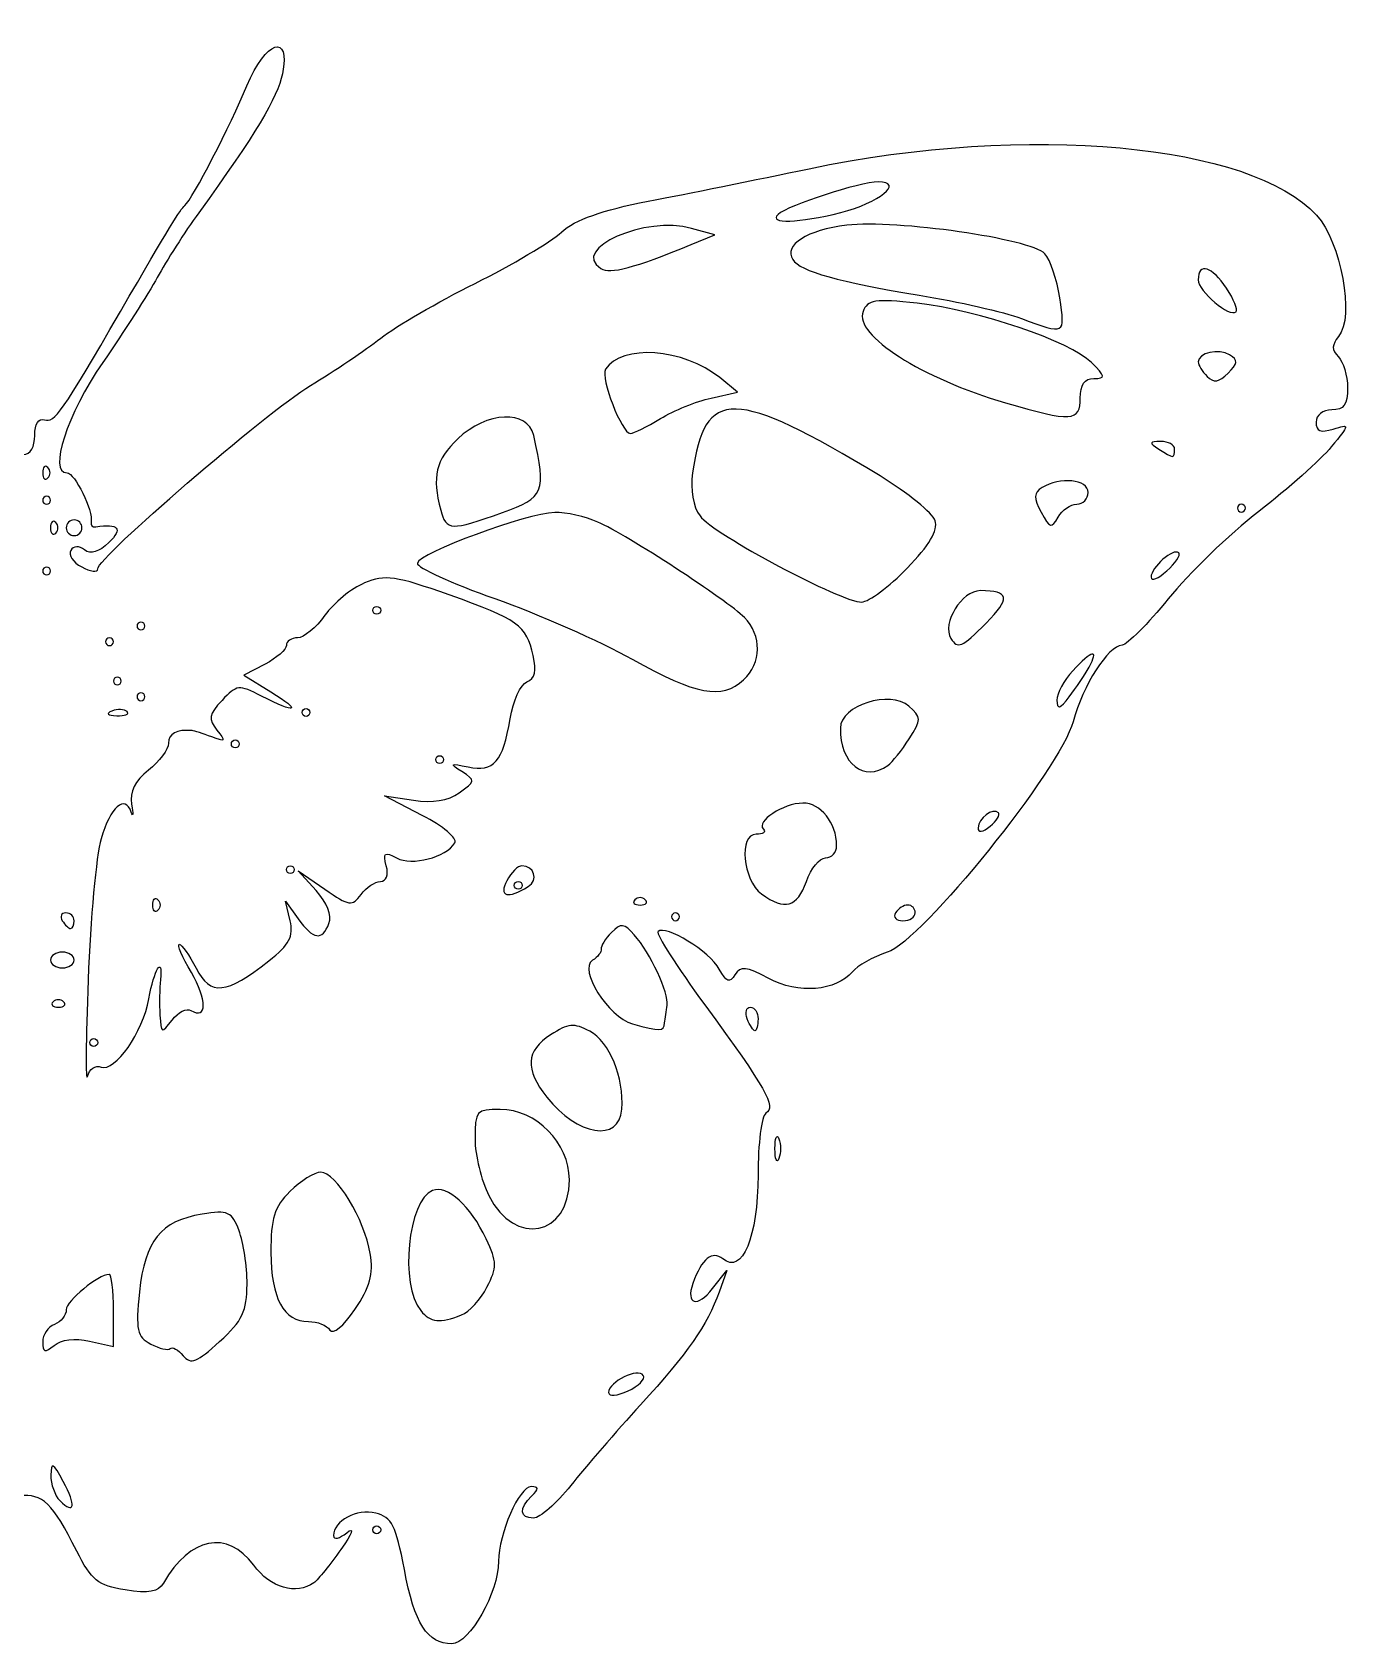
# Model space of a CAD drawing. Extents: x 0 to 11.9, y 0 to 7.4.
# Drawn here: x 5.95 to 11.89, y 0.03 to 7.26 of the extents above; entities that cross this region are included whole.
import ezdxf

# ---------------------------------------------------------------- set-up
doc = ezdxf.new("R2010")
doc.units = 0
doc.layers.add('Laag_1', color=7, linetype='CONTINUOUS')

msp = doc.modelspace()

# ---------------------------------------------------------------- linework, layer by layer
at = {"layer": 'Laag_1', "color": 7}
for points in [[(9.580813, 6.455225)], [(8.909585, 6.311051)], [(11.312439, 6.115067)], [(10.563717, 6.072071)], [(11.326213, 5.816244)], [(10.655835, 5.622279)], [(8.771413, 5.530122)], [(11.079167, 5.392974)], [(6.022687, 5.310659)], [(6.034446, 5.163668)], [(10.639948, 5.146029)], [(6.057965, 5.063714)], [(8.062918, 5.10847)], [(11.396668, 5.12839)], [(6.175557, 5.040196)], [(11.097876, 4.927414)], [(9.879111, 4.858962)], [(6.034446, 4.846168)], [(7.480835, 4.669779)], [(6.45778, 4.599227)], [(10.233632, 4.612566)], [(6.316668, 4.528668)], [(10.694939, 4.414016)], [(6.351947, 4.352277)], [(9.144928, 4.357747)], [(6.45778, 4.281724)], [(6.37767, 4.214839)], [(7.163335, 4.211168)], [(6.845835, 4.070057)], [(7.763057, 3.999501)], [(9.792359, 3.973583)], [(10.288618, 3.761118)], [(7.092779, 3.505613)], [(8.115835, 3.435057)], [(8.178146, 3.429667)], [(9.426399, 3.452696)], [(6.493058, 3.346863)], [(8.703798, 3.370381)], [(6.14028, 3.276307)], [(8.856668, 3.293946)], [(9.915001, 3.311585)], [(6.14028, 3.099918)], [(6.093243, 2.91177)], [(9.161411, 2.835332)], [(8.790522, 2.817697)], [(6.210835, 2.729502)], [(6.261959, 2.619473)], [(8.598513, 2.430113)], [(9.285571, 2.253249)], [(8.362779, 2.11338)], [(7.46915, 1.782421)], [(6.91639, 1.644918)], [(7.878609, 1.506854)], [(6.20939, 1.389264)], [(8.694671, 1.23545)], [(6.091536, 0.759647)], [(7.480835, 0.542277)]]:
    msp.add_lwpolyline(points, close=True, dxfattribs=at)
for points in [[(8.909585, 6.311051), (9.015418, 6.35436), (8.91155, 6.383977)], [(8.999142, 5.622578), (9.118098, 5.648706), (9.037477, 5.713989)], [(6.997208, 4.42793), (6.901636, 4.377854), (7.023666, 4.303462)], [(7.702588, 3.749137), (7.533752, 3.836552), (7.663012, 3.816889)], [(7.226069, 3.411528), (7.145697, 3.500502), (7.265305, 3.417751)], [(7.10959, 3.276307), (7.088846, 3.364501), (7.14573, 3.285126)], [(9.005845, 1.625481), (9.069516, 1.706445), (9.03461, 1.609649)], [(6.20939, 1.389264), (6.316668, 1.365701), (6.316668, 1.527254)]]:
    msp.add_lwpolyline(points, dxfattribs=at)
for points in [[(6.915692, 7.024569), (6.998493, 7.226372), (7.113262, 7.264532), (7.074845, 7.077486)], [(6.63697, 6.486583), (6.671485, 6.516379), (6.843069, 6.847571), (6.915692, 7.024569)], [(7.074845, 7.077486), (7.052551, 6.96894), (6.956584, 6.809565), (6.699428, 6.454017)], [(9.438759, 6.651981), (10.419078, 6.8567), (11.422661, 6.764788), (11.7162, 6.443404)], [(8.715851, 6.505866), (8.880617, 6.537607), (9.205926, 6.603358), (9.438759, 6.651981)], [(9.749216, 6.592415), (9.66534, 6.592415), (9.345595, 6.488775), (9.299404, 6.446615)], [(9.580813, 6.455223), (9.753503, 6.498707), (9.86853, 6.592415), (9.749216, 6.592415)], [(6.348026, 6.010333), (6.572535, 6.397546), (6.615099, 6.467701), (6.63697, 6.486583)], [(6.699428, 6.454017), (6.637357, 6.368196), (6.553626, 6.237609), (6.51336, 6.163824)], [(8.327796, 6.367218), (8.388507, 6.422753), (8.510297, 6.466267), (8.715851, 6.505866)], [(8.91155, 6.383977), (8.706143, 6.442546), (8.363232, 6.291294), (8.504078, 6.204247)], [(9.299404, 6.446615), (9.252389, 6.403704), (9.393332, 6.408015), (9.580813, 6.455225)], [(11.7162, 6.443404), (11.826381, 6.322772), (11.887634, 5.985983), (11.815255, 5.898771)], [(7.939454, 6.136745), (8.104377, 6.21899), (8.279131, 6.322703), (8.327796, 6.367218)], [(9.60879, 6.397792), (9.428535, 6.376584), (9.324351, 6.310582), (9.36565, 6.243759)], [(10.4961, 6.270303), (10.433363, 6.337313), (9.830711, 6.423902), (9.60879, 6.397792)], [(8.504078, 6.204247), (8.546743, 6.177878), (8.65172, 6.205527), (8.909585, 6.311051)], [(9.36565, 6.243759), (9.39727, 6.192598), (9.578239, 6.141609), (9.93264, 6.084008)], [(10.563717, 6.072071), (10.5514, 6.154533), (10.520972, 6.243737), (10.4961, 6.270303)], [(11.312439, 6.115067), (11.247883, 6.213591), (11.185001, 6.232529), (11.185001, 6.153446)], [(6.51336, 6.163824), (6.473094, 6.090039), (6.36318, 5.918347), (6.269107, 5.782286)], [(11.185001, 6.153446), (11.185001, 6.10127), (11.326902, 5.981726), (11.355221, 6.010045)], [(7.51612, 5.89119), (7.58403, 5.944), (7.77453, 6.054499), (7.939454, 6.136745)], [(9.93264, 6.084008), (10.107265, 6.055626), (10.31364, 6.008714), (10.391251, 5.979758)], [(11.355221, 6.010045), (11.363871, 6.018695), (11.344619, 6.065955), (11.312439, 6.115067)], [(6.007996, 5.524976), (6.052318, 5.509912), (6.084572, 5.55595), (6.348026, 6.010333)], [(9.680804, 6.010308), (9.640363, 5.904921), (9.944328, 5.710375), (10.320696, 5.600759)], [(9.924435, 6.047778), (9.733676, 6.068989), (9.701418, 6.064027), (9.680804, 6.010308)], [(10.705551, 5.782269), (10.610455, 5.877366), (10.198887, 6.017262), (9.924435, 6.047778)], [(10.391251, 5.979758), (10.58928, 5.905876), (10.588597, 5.905511), (10.563717, 6.072071)], [(7.201061, 5.678668), (7.306434, 5.742745), (7.448211, 5.838381), (7.51612, 5.89119)], [(9.037477, 5.713989), (8.875133, 5.845447), (8.595842, 5.865993), (8.52519, 5.751675)], [(11.815255, 5.898771), (11.783712, 5.860764), (11.783517, 5.838687), (11.814455, 5.807755)], [(11.326214, 5.816244), (11.277052, 5.846628), (11.185001, 5.825814), (11.185001, 5.78431)], [(11.318983, 5.733582), (11.362756, 5.777355), (11.364109, 5.792824), (11.326213, 5.816244)], [(11.814455, 5.807755), (11.836915, 5.785294), (11.855292, 5.722467), (11.855292, 5.668139)], [(6.269107, 5.782286), (6.108536, 5.550048), (6.023278, 5.287139), (6.108536, 5.287139)], [(8.52519, 5.751675), (8.50118, 5.712825), (8.597686, 5.463463), (8.636655, 5.463661)], [(10.716591, 5.710474), (10.770464, 5.710474), (10.769214, 5.718604), (10.705551, 5.782269)], [(11.185001, 5.78431), (11.185001, 5.770864), (11.203031, 5.741833), (11.225067, 5.719797)], [(11.225067, 5.719797), (11.254969, 5.689895), (11.278793, 5.693392), (11.318983, 5.733582)], [(6.246121, 4.855755), (6.246121, 4.906817), (6.99974, 5.556244), (7.201061, 5.678668)], [(9.757043, 5.272684), (9.103249, 5.669349), (8.968404, 5.671522), (8.9159, 5.286239)], [(10.655835, 5.622279), (10.655835, 5.682213), (10.675303, 5.710474), (10.716591, 5.710474)], [(11.855292, 5.668139), (11.855292, 5.59288), (11.838493, 5.569362), (11.784737, 5.569362)], [(8.202764, 5.45471), (8.176693, 5.571505), (7.991245, 5.563113), (7.862001, 5.43929)], [(8.771413, 5.530122), (8.831238, 5.566603), (8.933716, 5.608208), (8.999142, 5.622578)], [(10.320696, 5.600759), (10.617165, 5.514413), (10.655835, 5.516896), (10.655835, 5.622279)], [(5.963899, 5.454708), (5.963899, 5.507386), (5.980749, 5.534236), (6.007996, 5.524976)], [(8.636655, 5.463661), (8.650947, 5.463735), (8.711588, 5.493641), (8.771413, 5.530122)], [(11.784737, 5.569362), (11.744191, 5.569362), (11.714181, 5.545843), (11.714181, 5.514068)], [(11.714181, 5.514068), (11.714181, 5.473314), (11.734395, 5.465189), (11.791048, 5.48317)], [(11.791048, 5.48317), (11.866474, 5.50711), (11.866309, 5.505613), (11.782228, 5.403254)], [(5.912888, 5.369453), (5.943312, 5.369453), (5.963899, 5.40386), (5.963899, 5.454708)], [(7.862001, 5.43929), (7.76321, 5.344643), (7.745149, 5.269364), (7.785292, 5.119571)], [(8.062918, 5.10847), (8.250063, 5.175105), (8.259797, 5.199203), (8.202764, 5.45471)], [(11.017432, 5.427711), (10.964672, 5.427211), (10.96339, 5.422201), (11.008612, 5.392974)], [(11.079168, 5.392974), (11.079168, 5.412376), (11.051387, 5.428008), (11.017432, 5.427711)], [(11.008612, 5.392974), (11.075188, 5.349948), (11.079167, 5.349948), (11.079167, 5.392974)], [(11.782228, 5.403254), (11.735101, 5.345883), (11.588575, 5.215314), (11.456615, 5.113102)], [(6.022687, 5.310659), (6.009752, 5.323594), (5.999168, 5.313009), (5.999168, 5.28714)], [(5.999168, 5.28714), (5.999168, 5.26127), (6.009752, 5.250687), (6.022687, 5.263622)], [(6.022687, 5.263622), (6.035622, 5.276557), (6.035622, 5.297724), (6.022687, 5.310659)], [(6.108536, 5.287139), (6.142596, 5.287139), (6.22694, 5.114955), (6.21654, 5.066653)], [(8.9159, 5.286239), (8.905476, 5.209743), (8.91828, 5.135424), (8.949177, 5.093178)], [(10.004389, 5.071713), (9.993384, 5.106386), (9.882079, 5.196823), (9.757043, 5.272684)], [(10.484623, 5.220531), (10.44611, 5.196126), (10.445229, 5.174686), (10.480063, 5.109597)], [(10.691113, 5.198946), (10.691113, 5.256969), (10.563223, 5.270337), (10.484623, 5.220531)], [(6.016807, 5.181307), (6.007107, 5.181307), (5.999168, 5.173367), (5.999168, 5.163668)], [(5.999168, 5.163668), (5.999168, 5.153968), (6.007108, 5.146029), (6.016807, 5.146029)], [(6.034446, 5.163668), (6.034446, 5.173368), (6.026506, 5.181307), (6.016807, 5.181307)], [(6.016807, 5.146029), (6.026507, 5.146029), (6.034446, 5.153969), (6.034446, 5.163668)], [(10.556014, 5.087472), (10.574037, 5.119678), (10.611808, 5.146029), (10.639948, 5.146029)], [(10.639949, 5.146029), (10.668089, 5.146029), (10.691113, 5.169842), (10.691113, 5.198946)], [(11.379029, 5.146029), (11.369329, 5.146029), (11.36139, 5.138089), (11.36139, 5.12839)], [(11.396668, 5.12839), (11.396668, 5.13809), (11.388728, 5.146029), (11.379029, 5.146029)], [(6.057965, 5.063714), (6.04503, 5.076649), (6.034446, 5.066064), (6.034446, 5.040196)], [(6.057965, 5.016677), (6.0709, 5.029613), (6.0709, 5.050779), (6.057965, 5.063714)], [(6.14028, 5.075474), (6.120877, 5.075474), (6.105002, 5.059599), (6.105002, 5.040196)], [(6.175557, 5.040196), (6.175557, 5.059599), (6.159682, 5.075474), (6.14028, 5.075474)], [(6.21654, 5.066653), (6.21341, 5.052101), (6.22275, 5.042074), (6.237302, 5.044372)], [(8.296989, 5.108539), (8.17308, 5.105589), (7.686033, 4.926157), (7.680575, 4.881446)], [(7.785292, 5.119571), (7.810277, 5.02634), (7.830038, 5.02555), (8.062918, 5.10847)], [(8.491017, 5.065983), (8.435431, 5.090606), (8.348119, 5.109756), (8.296989, 5.108539)], [(9.148862, 4.637125), (9.070416, 4.715571), (8.621703, 5.008094), (8.491017, 5.065983)], [(8.949177, 5.093178), (9.008503, 5.012046), (9.588633, 4.702883), (9.674481, 4.706649)], [(9.879111, 4.858962), (9.9778, 4.960655), (10.017981, 5.02889), (10.004389, 5.071713)], [(10.480063, 5.109597), (10.518381, 5.037998), (10.526933, 5.035507), (10.556014, 5.087472)], [(11.456615, 5.113102), (11.324655, 5.01089), (11.142092, 4.834708), (11.05092, 4.721588)], [(11.36139, 5.12839), (11.36139, 5.11869), (11.36933, 5.110751), (11.379029, 5.110751)], [(11.379029, 5.110751), (11.388729, 5.110751), (11.396668, 5.118691), (11.396668, 5.12839)], [(6.034446, 5.040196), (6.034446, 5.014326), (6.04503, 5.003742), (6.057965, 5.016677)], [(6.105002, 5.040196), (6.105002, 5.020793), (6.120877, 5.004918), (6.14028, 5.004918)], [(6.14028, 5.004918), (6.159682, 5.004918), (6.175557, 5.020793), (6.175557, 5.040196)], [(6.237302, 5.044372), (6.340558, 5.060675), (6.360712, 5.036702), (6.296391, 4.974089)], [(6.124802, 4.937844), (6.112829, 4.918473), (6.135229, 4.885394), (6.174577, 4.864335)], [(6.187526, 4.940524), (6.162208, 4.96064), (6.138258, 4.959616), (6.124802, 4.937844)], [(6.296391, 4.974089), (6.252107, 4.930981), (6.214234, 4.919304), (6.187526, 4.940524)], [(11.097876, 4.927414), (11.074171, 4.951118), (10.973335, 4.86313), (10.973335, 4.818742)], [(11.044107, 4.846364), (11.083031, 4.88159), (11.107227, 4.918063), (11.097876, 4.927414)], [(6.016807, 4.863807), (6.007107, 4.863807), (5.999168, 4.855867), (5.999168, 4.846168)], [(6.034446, 4.846168), (6.034446, 4.855868), (6.026506, 4.863807), (6.016807, 4.863807)], [(6.174577, 4.864335), (6.213927, 4.843276), (6.246121, 4.839415), (6.246121, 4.855755)], [(7.680575, 4.881446), (7.678205, 4.862044), (7.834702, 4.790312), (8.028341, 4.722043)], [(9.674481, 4.706649), (9.707119, 4.708079), (9.799202, 4.776621), (9.879111, 4.858962)], [(5.999168, 4.846168), (5.999168, 4.836468), (6.007108, 4.828529), (6.016807, 4.828529)], [(6.016807, 4.828529), (6.026507, 4.828529), (6.034446, 4.836469), (6.034446, 4.846168)], [(7.443743, 4.7925), (7.385526, 4.768386), (7.305475, 4.703127), (7.265851, 4.647481)], [(7.823894, 4.738716), (7.583353, 4.824328), (7.536564, 4.830947), (7.443743, 4.7925)], [(10.973335, 4.818742), (10.973335, 4.798708), (11.005182, 4.811142), (11.044107, 4.846364)], [(8.200517, 4.466157), (8.168404, 4.603376), (8.133803, 4.628417), (7.823894, 4.738716)], [(8.028341, 4.722043), (8.221982, 4.653775), (8.499477, 4.531479), (8.644997, 4.450276)], [(10.20811, 4.757974), (10.123503, 4.757974), (10.033259, 4.611825), (10.075581, 4.543346)], [(10.233632, 4.612566), (10.34367, 4.722603), (10.337461, 4.757974), (10.20811, 4.757974)], [(11.05092, 4.721588), (10.959749, 4.608467), (10.866391, 4.514815), (10.843458, 4.513471)], [(7.265851, 4.647481), (7.226228, 4.591835), (7.171077, 4.546307), (7.143295, 4.546307)], [(7.480835, 4.669779), (7.480835, 4.679479), (7.488775, 4.687418), (7.498474, 4.687418)], [(7.498474, 4.65214), (7.488774, 4.65214), (7.480835, 4.66008), (7.480835, 4.669779)], [(7.498474, 4.687418), (7.508174, 4.687418), (7.516112, 4.679478), (7.516112, 4.669779)], [(7.516112, 4.669779), (7.516112, 4.660079), (7.508172, 4.65214), (7.498474, 4.65214)], [(9.144932, 4.357747), (9.226061, 4.431168), (9.227848, 4.558143), (9.148862, 4.637125)], [(6.440141, 4.616866), (6.430441, 4.616866), (6.422502, 4.608926), (6.422502, 4.599227)], [(6.422502, 4.599227), (6.422502, 4.589527), (6.430442, 4.581588), (6.440141, 4.581588)], [(6.45778, 4.599227), (6.45778, 4.608927), (6.44984, 4.616866), (6.440141, 4.616866)], [(6.440141, 4.581588), (6.449841, 4.581588), (6.45778, 4.589528), (6.45778, 4.599227)], [(10.075581, 4.543346), (10.105741, 4.494547), (10.123306, 4.50224), (10.233632, 4.612566)], [(6.29903, 4.546307), (6.28933, 4.546307), (6.281391, 4.538367), (6.281391, 4.528668)], [(6.281391, 4.528668), (6.281391, 4.518968), (6.289331, 4.511029), (6.29903, 4.511029)], [(6.316668, 4.528668), (6.316668, 4.538368), (6.308728, 4.546307), (6.29903, 4.546307)], [(6.29903, 4.511029), (6.30873, 4.511029), (6.316668, 4.518969), (6.316668, 4.528668)], [(7.09278, 4.512156), (7.09278, 4.493373), (7.049773, 4.455471), (6.997208, 4.42793)], [(7.143295, 4.546307), (7.115512, 4.546307), (7.09278, 4.530939), (7.09278, 4.512156)], [(10.694939, 4.414016), (10.741363, 4.498476), (10.708554, 4.491523), (10.621931, 4.398544)], [(10.843458, 4.513471), (10.780228, 4.509771), (10.667942, 4.334175), (10.623673, 4.169775)], [(8.172253, 4.348741), (8.208302, 4.362574), (8.216646, 4.397237), (8.200517, 4.466157)], [(8.644997, 4.450276), (8.933693, 4.289179), (9.04616, 4.268363), (9.144928, 4.357747)], [(10.606625, 4.281724), (10.636534, 4.32053), (10.676275, 4.380061), (10.694939, 4.414016)], [(6.334308, 4.369916), (6.324608, 4.369916), (6.316668, 4.361976), (6.316668, 4.352277)], [(6.316668, 4.352277), (6.316668, 4.342577), (6.324608, 4.334639), (6.334308, 4.334639)], [(6.351947, 4.352277), (6.351947, 4.361977), (6.344007, 4.369916), (6.334308, 4.369916)], [(6.334308, 4.334639), (6.344008, 4.334639), (6.351947, 4.342579), (6.351947, 4.352277)], [(8.096842, 4.181946), (8.110186, 4.262888), (8.144121, 4.337945), (8.172253, 4.348741)], [(10.621931, 4.398544), (10.58237, 4.35608), (10.550506, 4.296549), (10.551123, 4.266253)], [(6.440141, 4.299363), (6.430441, 4.299363), (6.422502, 4.291423), (6.422502, 4.281724)], [(6.422502, 4.281724), (6.422502, 4.272024), (6.430442, 4.264085), (6.440141, 4.264085)], [(6.45778, 4.281724), (6.45778, 4.291424), (6.44984, 4.299363), (6.440141, 4.299363)], [(6.440141, 4.264085), (6.449841, 4.264085), (6.45778, 4.272025), (6.45778, 4.281724)], [(6.981582, 4.284498), (6.879654, 4.337207), (6.870147, 4.336173), (6.804013, 4.265187)], [(7.023666, 4.303462), (7.166368, 4.216469), (7.137923, 4.203651), (6.981582, 4.284498)], [(9.88682, 4.238995), (9.802491, 4.313845), (9.580359, 4.242845), (9.579014, 4.140612)], [(10.551123, 4.266253), (10.552023, 4.222712), (10.563641, 4.225954), (10.606625, 4.281724)], [(6.310054, 4.217624), (6.281912, 4.206362), (6.290271, 4.198003), (6.331368, 4.19631)], [(6.37767, 4.214844), (6.365947, 4.226566), (6.33552, 4.227819), (6.310054, 4.217624)], [(6.331368, 4.19631), (6.368557, 4.19478), (6.389393, 4.20312), (6.37767, 4.214839)], [(6.804013, 4.265187), (6.744649, 4.201467), (6.741212, 4.181484), (6.781168, 4.132335)], [(7.163335, 4.211168), (7.163335, 4.220868), (7.171275, 4.228807), (7.180974, 4.228807)], [(7.180974, 4.193529), (7.171274, 4.193529), (7.163335, 4.201469), (7.163335, 4.211168)], [(7.180974, 4.228807), (7.190674, 4.228807), (7.198612, 4.220867), (7.198612, 4.211168)], [(7.198612, 4.211168), (7.198612, 4.201468), (7.190672, 4.193529), (7.180974, 4.193529)], [(9.88762, 4.092621), (9.943086, 4.179893), (9.943035, 4.189085), (9.88682, 4.238995)], [(6.669448, 4.129765), (6.60071, 4.135855), (6.563614, 4.115828), (6.563614, 4.072617)], [(6.757641, 4.101343), (6.718837, 4.116115), (6.679149, 4.128905), (6.669448, 4.129765)], [(6.781168, 4.132335), (6.822479, 4.081519), (6.819618, 4.077751), (6.757641, 4.101343)], [(7.908952, 3.966791), (8.02372, 3.942691), (8.065237, 3.990232), (8.096842, 4.181946)], [(9.579014, 4.140612), (9.576924, 3.981619), (9.685343, 3.896735), (9.792359, 3.973583)], [(10.623673, 4.169775), (10.566439, 3.957223), (9.944922, 3.185815), (9.789606, 3.134556)], [(6.563614, 4.072617), (6.563614, 4.044922), (6.523321, 3.990567), (6.474074, 3.951829)], [(6.845835, 4.070057), (6.845835, 4.079757), (6.853775, 4.087696), (6.863473, 4.087696)], [(6.863473, 4.052418), (6.853773, 4.052418), (6.845835, 4.060358), (6.845835, 4.070057)], [(6.863473, 4.087696), (6.873173, 4.087696), (6.881112, 4.079756), (6.881112, 4.070057)], [(6.881112, 4.070057), (6.881112, 4.060357), (6.873172, 4.052418), (6.863473, 4.052418)], [(9.792344, 3.973583), (9.812195, 3.987838), (9.855069, 4.041405), (9.88762, 4.092621)], [(7.763057, 3.999501), (7.763057, 4.009201), (7.770997, 4.01714), (7.780696, 4.01714)], [(7.780696, 3.981863), (7.770996, 3.981863), (7.763057, 3.989803), (7.763057, 3.999501)], [(7.780696, 4.01714), (7.790396, 4.01714), (7.798335, 4.0092), (7.798335, 3.999501)], [(7.798335, 3.999501), (7.798335, 3.989801), (7.790395, 3.981863), (7.780696, 3.981863)], [(7.880683, 3.945395), (7.824147, 3.981148), (7.827717, 3.98385), (7.908952, 3.966791)], [(6.474074, 3.951829), (6.412427, 3.903337), (6.388846, 3.855834), (6.398375, 3.799338)], [(7.868832, 3.85085), (7.941897, 3.902027), (7.942438, 3.906342), (7.880683, 3.945395)], [(6.396755, 3.763329), (6.369211, 3.845384), (6.301564, 3.785925), (6.261042, 3.644042)], [(7.663012, 3.816889), (7.74896, 3.803815), (7.817926, 3.815199), (7.868832, 3.85085)], [(6.398375, 3.799338), (6.405985, 3.754206), (6.405255, 3.738001), (6.396755, 3.763329)], [(9.411052, 3.804352), (9.322039, 3.803072), (9.198921, 3.721925), (9.233513, 3.687333)], [(9.562224, 3.613765), (9.562224, 3.714691), (9.490204, 3.805488), (9.411052, 3.804352)], [(10.288618, 3.761117), (10.264153, 3.785582), (10.197224, 3.735874), (10.197224, 3.693239)], [(7.849092, 3.625589), (7.861375, 3.645463), (7.795448, 3.70106), (7.702588, 3.749137)], [(10.197224, 3.693239), (10.197224, 3.669846), (10.217465, 3.672523), (10.250993, 3.700349)], [(10.250993, 3.700349), (10.280566, 3.724892), (10.297497, 3.752238), (10.288618, 3.761118)], [(6.261042, 3.644042), (6.239297, 3.567906), (6.213275, 3.283363), (6.203214, 3.011724)], [(7.587822, 3.557912), (7.656723, 3.521037), (7.808825, 3.560442), (7.849092, 3.625589)], [(9.201815, 3.664363), (9.122095, 3.664363), (9.140507, 3.458723), (9.225812, 3.396348)], [(9.233513, 3.687333), (9.246146, 3.674699), (9.231883, 3.664363), (9.201815, 3.664363)], [(7.54133, 3.522639), (7.525968, 3.581384), (7.53341, 3.587032), (7.587822, 3.557912)], [(9.426399, 3.452696), (9.44669, 3.510904), (9.485552, 3.558529), (9.512758, 3.558529)], [(9.512758, 3.558529), (9.539964, 3.558529), (9.562224, 3.583385), (9.562224, 3.613765)], [(7.092779, 3.505613), (7.092779, 3.515313), (7.100719, 3.523251), (7.110418, 3.523251)], [(7.110418, 3.487974), (7.100718, 3.487974), (7.092779, 3.495914), (7.092779, 3.505613)], [(7.110418, 3.523251), (7.120118, 3.523251), (7.128057, 3.515311), (7.128057, 3.505613)], [(7.128057, 3.505613), (7.128057, 3.495913), (7.120117, 3.487974), (7.110418, 3.487974)], [(7.515297, 3.452696), (7.542123, 3.452696), (7.552399, 3.480308), (7.54133, 3.522639)], [(8.150272, 3.523251), (8.132697, 3.523251), (8.102093, 3.492937), (8.082264, 3.455886)], [(8.178146, 3.429667), (8.224792, 3.458804), (8.205595, 3.523251), (8.150272, 3.523251)], [(7.284031, 3.264152), (7.297729, 3.299849), (7.275191, 3.357143), (7.226069, 3.411528)], [(7.265305, 3.417751), (7.375277, 3.341668), (7.388381, 3.339742), (7.427944, 3.393848)], [(7.427944, 3.393848), (7.451611, 3.426214), (7.49092, 3.452696), (7.515297, 3.452696)], [(8.082264, 3.455886), (8.044145, 3.38466), (8.087234, 3.372878), (8.178146, 3.429667)], [(8.115835, 3.435057), (8.115835, 3.444757), (8.123775, 3.452696), (8.133474, 3.452696)], [(8.133474, 3.417418), (8.123774, 3.417418), (8.115835, 3.425358), (8.115835, 3.435057)], [(8.133474, 3.452696), (8.143174, 3.452696), (8.151112, 3.444756), (8.151112, 3.435057)], [(8.151112, 3.435057), (8.151112, 3.425357), (8.143172, 3.417418), (8.133474, 3.417418)], [(9.225812, 3.396348), (9.329306, 3.320671), (9.385918, 3.336574), (9.426399, 3.452696)], [(6.493058, 3.346863), (6.493058, 3.372733), (6.503641, 3.383316), (6.516576, 3.370381)], [(6.516576, 3.323344), (6.503641, 3.310409), (6.493058, 3.320994), (6.493058, 3.346863)], [(6.516576, 3.370381), (6.529511, 3.357446), (6.529511, 3.336279), (6.516576, 3.323344)], [(8.656761, 3.370381), (8.643826, 3.357446), (8.654411, 3.346863), (8.680279, 3.346863)], [(8.703798, 3.370381), (8.690862, 3.383316), (8.669696, 3.383316), (8.656761, 3.370381)], [(8.680279, 3.346863), (8.706149, 3.346863), (8.716733, 3.357446), (8.703798, 3.370381)], [(9.881806, 3.346863), (9.863548, 3.346863), (9.838799, 3.330988), (9.826807, 3.311585)], [(9.915001, 3.311585), (9.915001, 3.330988), (9.900063, 3.346863), (9.881806, 3.346863)], [(6.10292, 3.311585), (6.082372, 3.311585), (6.075371, 3.29571), (6.087363, 3.276307)], [(6.087363, 3.276307), (6.099355, 3.256904), (6.116167, 3.241029), (6.124723, 3.241029)], [(6.14028, 3.276307), (6.14028, 3.29571), (6.123468, 3.311585), (6.10292, 3.311585)], [(6.124723, 3.241029), (6.133283, 3.241029), (6.14028, 3.256904), (6.14028, 3.276307)], [(7.013801, 3.096039), (7.107101, 3.169756), (7.126199, 3.205696), (7.10959, 3.276307)], [(7.14573, 3.285126), (7.213333, 3.190795), (7.253541, 3.184697), (7.284031, 3.264152)], [(8.654319, 3.213024), (8.608761, 3.265026), (8.594774, 3.266397), (8.55148, 3.223103)], [(9.035816, 3.059508), (8.994197, 3.137275), (8.793514, 3.260176), (8.761092, 3.227754)], [(8.839029, 3.311585), (8.829329, 3.311585), (8.82139, 3.303645), (8.82139, 3.293946)], [(8.82139, 3.293946), (8.82139, 3.284246), (8.82933, 3.276307), (8.839029, 3.276307)], [(8.856668, 3.293946), (8.856668, 3.303646), (8.848728, 3.311585), (8.839029, 3.311585)], [(8.839029, 3.276307), (8.848729, 3.276307), (8.856668, 3.284247), (8.856668, 3.293946)], [(9.826807, 3.311585), (9.814815, 3.292182), (9.829757, 3.276307), (9.860003, 3.276307)], [(9.860003, 3.276307), (9.890252, 3.276307), (9.915001, 3.292182), (9.915001, 3.311585)], [(8.55148, 3.223103), (8.52392, 3.195543), (8.503293, 3.162295), (8.505644, 3.14922)], [(8.80162, 2.897071), (8.80983, 2.951194), (8.725797, 3.131434), (8.654319, 3.213024)], [(8.761092, 3.227754), (8.75093, 3.217592), (8.845054, 3.069577), (8.970257, 2.898833)], [(6.087363, 3.135196), (6.058259, 3.135196), (6.034446, 3.119321), (6.034446, 3.099918)], [(6.14028, 3.099918), (6.14028, 3.119321), (6.116467, 3.135196), (6.087363, 3.135196)], [(6.475829, 2.925855), (6.498887, 3.056741), (6.539707, 3.124284), (6.527723, 3.011724)], [(6.66637, 3.044293), (6.625425, 3.113692), (6.601021, 3.170474), (6.61214, 3.170474)], [(6.61214, 3.170474), (6.62326, 3.170474), (6.657404, 3.122041), (6.688015, 3.062845)], [(8.505644, 3.14922), (8.507994, 3.136144), (8.490311, 3.113328), (8.466348, 3.098519)], [(9.789606, 3.134556), (9.725865, 3.11352), (9.655472, 3.074328), (9.633176, 3.047464)], [(6.034446, 3.099918), (6.034446, 3.080515), (6.058259, 3.06464), (6.087363, 3.06464)], [(6.087363, 3.06464), (6.116467, 3.06464), (6.14028, 3.080515), (6.14028, 3.099918)], [(6.66466, 2.87357), (6.737246, 2.828709), (6.738185, 2.922571), (6.66637, 3.044293)], [(6.688015, 3.062845), (6.752689, 2.937778), (6.822498, 2.944891), (7.013801, 3.096039)], [(8.466348, 3.098519), (8.401754, 3.058597), (8.537226, 2.844078), (8.646217, 2.813697)], [(9.106082, 3.033337), (9.082098, 2.994528), (9.067728, 2.999881), (9.035816, 3.059508)], [(9.257411, 3.016864), (9.156534, 3.071189), (9.131182, 3.073949), (9.106082, 3.033337)], [(9.633176, 3.047464), (9.560467, 2.959854), (9.389173, 2.945905), (9.257411, 3.016864)], [(6.203214, 3.011724), (6.193154, 2.740085), (6.191746, 2.544736), (6.200084, 2.577616)], [(6.527723, 3.011724), (6.523593, 2.972918), (6.522543, 2.901481), (6.525393, 2.852974)], [(6.046205, 2.91177), (6.03327, 2.898835), (6.043855, 2.888251), (6.069724, 2.888251)], [(6.093243, 2.91177), (6.080307, 2.924705), (6.059141, 2.924705), (6.046205, 2.91177)], [(6.069724, 2.888251), (6.095594, 2.888251), (6.106178, 2.898835), (6.093243, 2.91177)], [(6.261965, 2.619473), (6.323635, 2.595808), (6.449433, 2.776028), (6.475829, 2.925855)], [(8.790522, 2.817696), (8.792952, 2.837099), (8.797942, 2.872817), (8.80162, 2.897071)], [(8.970257, 2.898833), (9.24706, 2.521347), (9.292195, 2.441331), (9.244832, 2.41206)], [(6.525393, 2.852974), (6.530293, 2.769613), (6.533283, 2.768357), (6.580025, 2.830048)], [(6.580025, 2.830048), (6.607221, 2.865946), (6.645307, 2.885531), (6.66466, 2.87357)], [(9.161411, 2.835332), (9.150242, 2.864436), (9.156481, 2.888249), (9.175275, 2.888249)], [(9.195581, 2.782415), (9.187951, 2.782415), (9.172579, 2.806228), (9.161411, 2.835332)], [(9.175275, 2.888249), (9.194069, 2.888249), (9.209446, 2.864436), (9.209446, 2.835332)], [(9.209446, 2.835332), (9.209446, 2.806228), (9.203206, 2.782415), (9.195581, 2.782415)], [(8.278909, 2.764369), (8.166674, 2.690829), (8.161831, 2.611489), (8.261818, 2.484375)], [(8.454365, 2.780603), (8.384717, 2.817878), (8.356604, 2.815277), (8.278909, 2.764369)], [(8.598513, 2.430113), (8.608988, 2.573051), (8.543175, 2.733074), (8.454365, 2.780603)], [(8.646217, 2.813697), (8.77291, 2.778381), (8.785652, 2.778734), (8.790522, 2.817697)], [(6.210835, 2.729502), (6.210835, 2.739202), (6.218775, 2.74714), (6.228474, 2.74714)], [(6.228474, 2.711863), (6.218774, 2.711863), (6.210835, 2.719803), (6.210835, 2.729502)], [(6.228474, 2.74714), (6.238174, 2.74714), (6.246113, 2.7392), (6.246113, 2.729502)], [(6.246113, 2.729502), (6.246113, 2.719802), (6.238173, 2.711863), (6.228474, 2.711863)], [(6.200084, 2.577616), (6.208424, 2.610495), (6.236269, 2.629331), (6.261959, 2.619473)], [(8.261818, 2.484375), (8.398355, 2.310796), (8.587535, 2.280308), (8.598513, 2.430113)], [(8.052168, 2.42964), (7.94542, 2.42964), (7.939449, 2.42263), (7.9395, 2.297349)], [(8.362779, 2.11338), (8.362779, 2.278634), (8.21447, 2.42964), (8.052168, 2.42964)], [(9.244832, 2.41206), (9.225377, 2.400035), (9.209459, 2.275604), (9.209459, 2.135546)], [(9.285571, 2.253249), (9.285571, 2.301756), (9.293581, 2.321599), (9.303365, 2.297346)], [(7.9395, 2.297349), (7.939531, 2.224588), (7.967312, 2.109952), (8.001237, 2.042601)], [(9.303365, 2.209151), (9.293575, 2.184898), (9.285571, 2.204741), (9.285571, 2.253249)], [(9.303365, 2.297346), (9.313155, 2.273092), (9.313155, 2.233405), (9.303365, 2.209151)], [(7.247048, 2.147418), (7.218645, 2.147418), (7.15644, 2.108452), (7.108815, 2.060827)], [(7.46915, 1.782421), (7.444405, 1.934909), (7.315092, 2.147418), (7.247048, 2.147418)], [(8.001237, 2.042601), (8.117888, 1.811014), (8.362779, 1.858956), (8.362779, 2.11338)], [(9.209459, 2.135546), (9.209459, 1.856799), (9.138506, 1.686496), (9.052211, 1.758115)], [(7.108815, 2.060827), (7.03827, 1.990283), (7.022431, 1.939618), (7.023345, 1.787424)], [(7.748932, 2.065452), (7.638343, 2.023015), (7.600557, 1.640848), (7.695624, 1.526299)], [(7.989733, 1.848122), (7.918892, 1.99741), (7.815288, 2.090916), (7.748932, 2.065452)], [(6.714822, 1.959), (6.528768, 1.928808), (6.457391, 1.840262), (6.433645, 1.610192)], [(6.880282, 1.885019), (6.847727, 1.970644), (6.831442, 1.977925), (6.714822, 1.959)], [(6.91639, 1.644918), (6.91639, 1.724739), (6.900142, 1.832785), (6.880282, 1.885019)], [(7.993123, 1.631619), (8.039118, 1.720274), (8.038733, 1.744856), (7.989733, 1.848122)], [(7.023345, 1.787424), (7.024595, 1.580307), (7.080532, 1.477141), (7.1916, 1.477141)], [(7.400352, 1.531346), (7.468042, 1.63096), (7.484175, 1.689835), (7.46915, 1.782421)], [(9.052211, 1.758115), (9.004061, 1.798076), (8.957105, 1.759745), (8.917505, 1.648158)], [(6.297789, 1.688807), (6.249183, 1.688807), (6.105002, 1.56987), (6.105002, 1.529774)], [(6.316668, 1.527254), (6.316668, 1.616108), (6.308168, 1.688807), (6.297789, 1.688807)], [(6.433645, 1.610192), (6.415915, 1.438402), (6.422174, 1.409243), (6.483864, 1.376228)], [(6.793457, 1.387187), (6.89568, 1.48082), (6.91639, 1.524238), (6.91639, 1.644918)], [(7.878605, 1.506854), (7.913053, 1.520469), (7.964586, 1.576614), (7.993123, 1.631619)], [(9.03461, 1.609649), (8.980511, 1.459629), (8.894992, 1.336779), (8.682243, 1.10347)], [(8.917505, 1.648158), (8.88354, 1.552448), (8.937515, 1.538592), (9.005845, 1.625481)], [(6.105002, 1.529774), (6.105002, 1.504977), (6.081189, 1.475552), (6.052085, 1.464383)], [(7.288466, 1.439179), (7.302182, 1.416985), (7.348656, 1.455268), (7.400352, 1.531346)], [(7.695624, 1.526299), (7.739885, 1.472967), (7.781645, 1.46853), (7.878609, 1.506854)], [(6.052085, 1.464383), (6.022981, 1.453215), (5.999168, 1.417823), (5.999168, 1.385734)], [(7.1916, 1.477141), (7.231972, 1.477141), (7.275562, 1.460058), (7.288466, 1.439179)], [(5.999168, 1.385734), (5.999168, 1.338601), (6.009058, 1.335598), (6.05064, 1.370108)], [(6.05064, 1.370108), (6.082109, 1.396225), (6.143802, 1.403669), (6.20939, 1.389264)], [(6.483864, 1.376228), (6.522624, 1.355484), (6.562099, 1.346274), (6.571587, 1.355762)], [(6.629681, 1.323798), (6.663648, 1.28287), (6.691222, 1.293542), (6.793457, 1.387187)], [(6.571587, 1.355762), (6.581077, 1.365252), (6.607217, 1.350862), (6.629681, 1.323798)], [(8.694671, 1.23545), (8.672231, 1.271759), (8.539168, 1.206474), (8.539168, 1.159156)], [(8.626256, 1.165556), (8.674155, 1.18738), (8.704941, 1.218832), (8.694671, 1.23545)], [(8.539168, 1.159156), (8.539168, 1.140029), (8.576205, 1.142751), (8.626256, 1.165556)], [(8.682243, 1.10347), (8.574455, 0.985265), (8.433774, 0.822546), (8.36962, 0.741873)], [(6.091536, 0.759647), (6.04539, 0.844799), (6.03706, 0.84896), (6.035859, 0.78746)], [(6.035859, 0.78746), (6.035059, 0.747685), (6.053232, 0.696356), (6.076191, 0.673396)], [(6.076191, 0.673396), (6.142721, 0.606866), (6.150534, 0.65078), (6.091536, 0.759647)], [(8.19166, 0.736307), (8.137582, 0.736307), (8.045292, 0.524817), (8.045292, 0.400895)], [(8.19346, 0.693973), (8.226386, 0.726899), (8.225986, 0.736307), (8.19166, 0.736307)], [(8.36962, 0.741873), (8.305465, 0.661201), (8.230059, 0.595195), (8.20205, 0.595195)], [(6.151867, 0.447151), (6.042182, 0.66448), (5.999255, 0.705953), (5.896368, 0.693993)], [(8.20205, 0.595195), (8.140076, 0.595195), (8.136443, 0.636958), (8.19346, 0.693973)], [(7.493969, 0.617121), (7.409268, 0.638379), (7.304459, 0.582455), (7.304459, 0.516001)], [(7.622236, 0.364419), (7.584981, 0.561863), (7.566126, 0.59901), (7.493969, 0.617121)], [(6.946103, 0.383529), (6.827513, 0.54393), (6.660153, 0.510697), (6.541149, 0.303117)], [(7.304459, 0.516001), (7.304459, 0.496598), (7.331306, 0.502511), (7.364119, 0.52914)], [(7.364119, 0.52914), (7.399109, 0.557536), (7.388169, 0.5265), (7.33766, 0.454084)], [(7.480835, 0.542277), (7.480835, 0.551977), (7.488775, 0.559916), (7.498474, 0.559916)], [(7.498474, 0.524638), (7.488774, 0.524638), (7.480835, 0.532578), (7.480835, 0.542277)], [(7.498474, 0.559916), (7.508174, 0.559916), (7.516112, 0.551976), (7.516112, 0.542277)], [(7.516112, 0.542277), (7.516112, 0.532577), (7.508172, 0.524638), (7.498474, 0.524638)], [(6.369599, 0.272679), (6.247565, 0.292271), (6.218128, 0.31586), (6.151867, 0.447151)], [(7.33766, 0.454084), (7.290295, 0.386175), (7.235667, 0.318949), (7.216264, 0.304694)], [(7.216264, 0.304694), (7.138118, 0.247281), (7.021724, 0.281246), (6.946103, 0.383529)], [(7.835428, 0.030751), (7.725203, 0.030751), (7.668429, 0.119609), (7.622236, 0.364419)], [(8.045292, 0.400895), (8.045292, 0.261949), (7.914208, 0.030751), (7.835428, 0.030751)], [(6.541149, 0.303117), (6.518237, 0.263152), (6.475816, 0.255625), (6.369599, 0.272679)]]:
    msp.add_open_spline(points, degree=3, dxfattribs=at)

doc.saveas('drawing.dxf')
